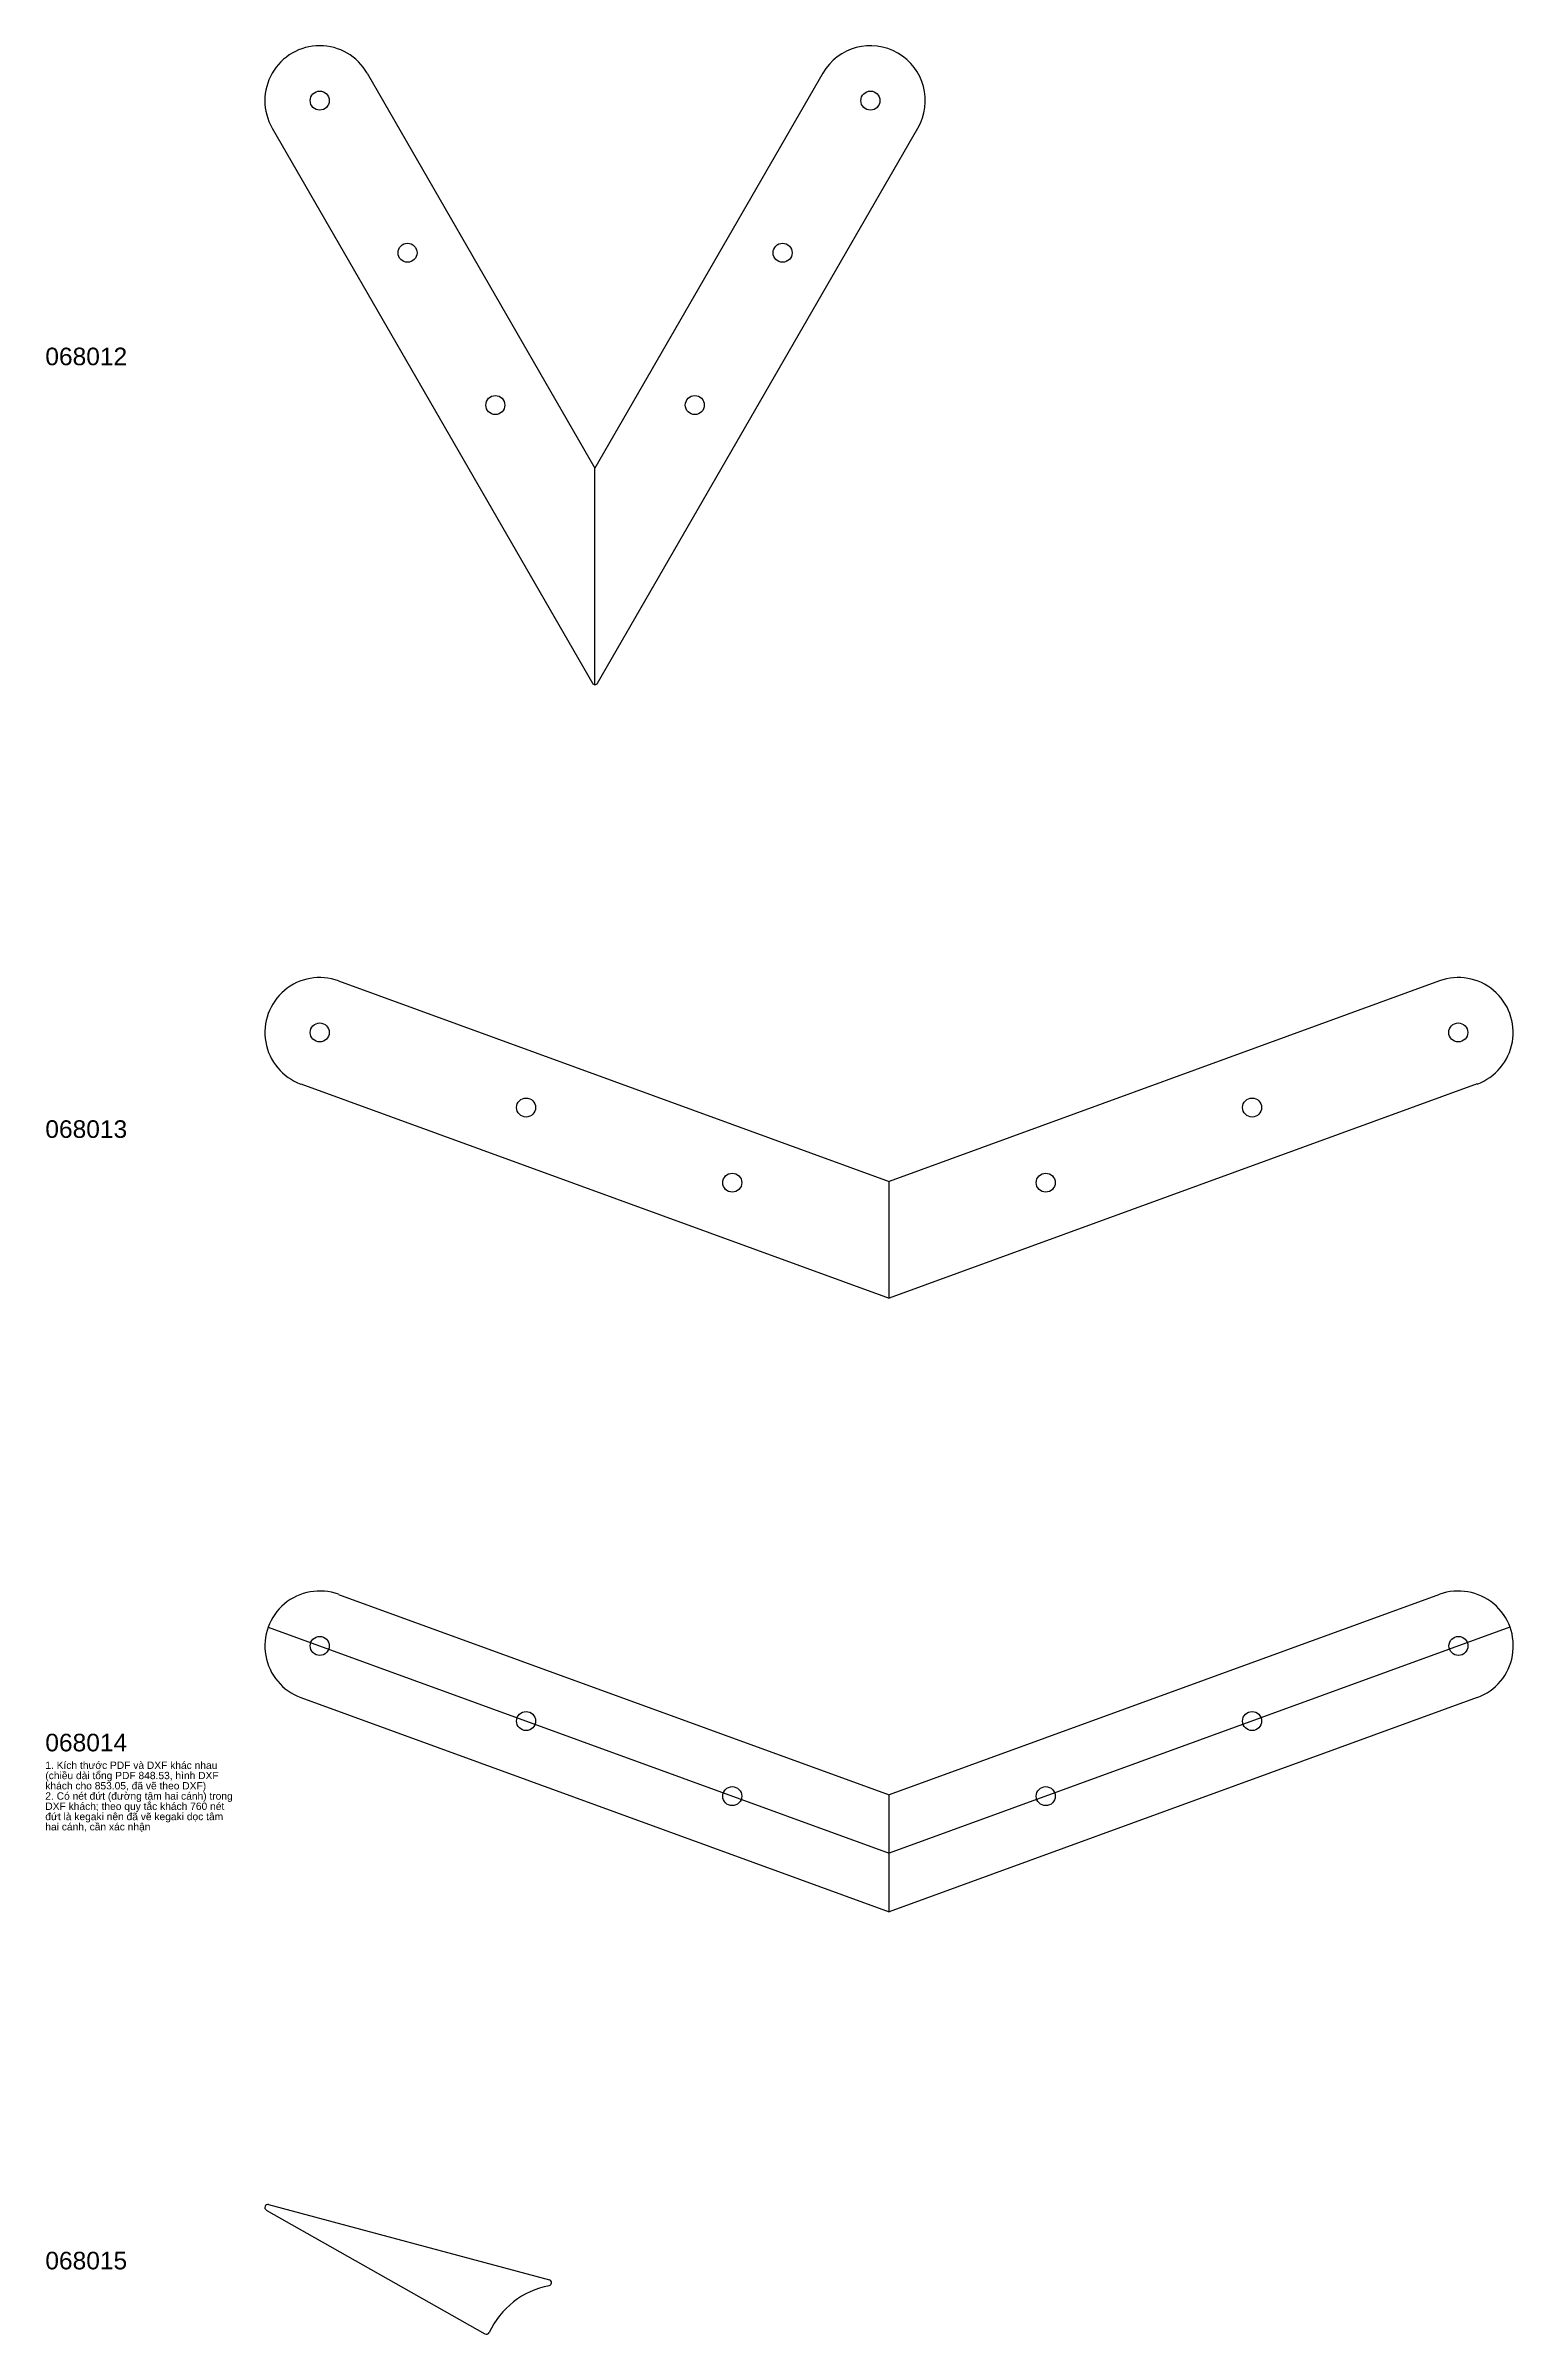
# Model space of a CAD drawing. Extents: x -150 to 853, y 0 to 1563.
import ezdxf

# ---------------------------------------------------------------- set-up
doc = ezdxf.new("R2010")
doc.units = 0
doc.header["$MEASUREMENT"] = 0
doc.layers.get('0').update_dxf_attribs({"linetype": 'CONTINUOUS'})
doc.styles.get("Standard").update_dxf_attribs({"font": 'arial.ttf'})

msp = doc.modelspace()

# ---------------------------------------------------------------- linework, layer by layer
for p, q in [((70, 1544.2), (225.6, 1274.6)), ((381.3, 1544.2), (225.6, 1274.6)), ((5, 1506.7), (223.9, 1127.6)), ((227.4, 1127.6), (446.3, 1506.7)), ((50.3, 924.3), (426.5, 787.4)), ((802.7, 924.3), (426.5, 787.4)), ((24.7, 853.9), (426.5, 707.6)), ((828.4, 853.9), (426.5, 707.6)), ((50.3, 505.3), (426.5, 368.4)), ((802.7, 505.3), (426.5, 368.4)), ((24.7, 434.9), (426.5, 288.6)), ((828.4, 434.9), (426.5, 288.6)), ((1, 84.8), (150.4, 0.3)), ((2.5, 88.5), (194.4, 37.1))]:
    msp.add_line(p, q)
at = {"color": 1}
for p, q in [((225.6, 1126.6), (225.6, 1274.6)), ((426.5, 707.6), (426.5, 787.4)), ((2.3, 482.9), (426.5, 328.5)), ((850.8, 482.9), (426.5, 328.5)), ((426.5, 288.6), (426.5, 368.4))]:
    msp.add_line(p, q, dxfattribs=at)
for centre in [(37.5, 1525.5), (413.8, 1525.5), (97.5, 1421.6), (353.8, 1421.6), (157.5, 1317.6), (293.8, 1317.6), (37.5, 889.1), (815.5, 889.1), (178.5, 837.8), (674.6, 837.8), (319.4, 786.5), (533.6, 786.5), (37.5, 470.1), (815.6, 470.1), (178.5, 418.8), (674.6, 418.8), (319.4, 367.5), (533.6, 367.5)]:
    msp.add_circle(centre, 6.5)
for centre, radius, start, end in [((37.5, 1525.5), 37.5, 29.9995, 209.9995), ((413.8, 1525.5), 37.5, 330.0005, 150.0005), ((225.6, 1128.6), 2, 209.9995, 330.0005), ((37.5, 889.1), 37.5, 69.9995, 249.9995), ((815.5, 889.1), 37.5, 290.0005, 110.0005), ((37.5, 470.1), 37.5, 69.9995, 249.9995), ((815.6, 470.1), 37.5, 290.0005, 110.0005), ((2, 86.6), 2, 75.0007, 240.4874), ((205.1, -22.9), 57.1, 100.9192, 155.1018), ((193.9, 35.2), 2, 280.9192, 75.0007), ((151.4, 2), 2, 240.4874, 335.1018)]:
    msp.add_arc(centre, radius, start, end)

# ---------------------------------------------------------------- texts
for s, p in [('068012', (-150, 1344.8)), ('068013', (-150, 817.1)), ('068014', (-150, 398.1)), ('068015', (-150, 44.3))]:
    msp.add_text(s, height=12).set_placement(p)
at = {"color": 6}
for s, p in [('1. Kích thước PDF và DXF khác nhau', (-150, 386.1)), ('(chiều dài tổng PDF 848.53, hình DXF', (-150, 379.1)), ('khách cho 853.05, đã vẽ theo DXF)', (-150, 372.1)), ('2. Có nét đứt (đường tâm hai cánh) trong', (-150, 365.1)), ('DXF khách; theo quy tắc khách 760 nét', (-150, 358.1)), ('đứt là kegaki nên đã vẽ kegaki dọc tâm', (-150, 351.1)), ('hai cánh, cần xác nhận', (-150, 344.1))]:
    msp.add_text(s, height=5, dxfattribs=at).set_placement(p)

doc.saveas('drawing.dxf')
